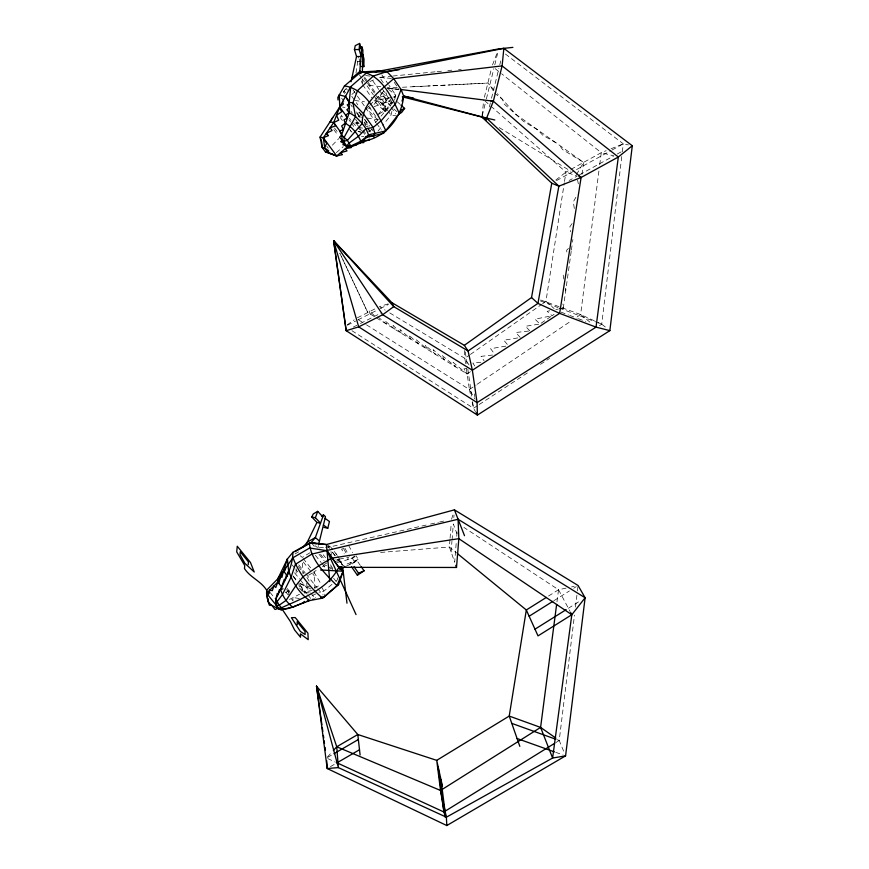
<?xml version="1.0" encoding="UTF-8"?>
<svg xmlns="http://www.w3.org/2000/svg" width="869" height="869" viewBox="0 0 869 869"><rect width="100%" height="100%" fill="white"/><g stroke="black" fill="none" stroke-linecap="round" stroke-linejoin="round"><path stroke-width="0.65" stroke-dasharray="4.34 3.26" d="M449.968 539.486L449.382 547.025L454.672 562.189L456.334 541.441M450.066 538.226L451.25 523.084M451.109 551.978L451.945 541.311M452.054 539.975L453.314 523.974L456.953 533.664M453.814 517.555L454.02 514.991M456.746 536.249L457.268 529.732M381.013 116.164L384.978 111.547L386.466 93.244M336.9 562.058L337.172 559.527M482.045 115.729L483.751 99.859M599.458 325.669L601.728 324.18L622.15 153.27M622.313 151.923L623.279 143.841L505.15 53.813M563.623 751.12L559.223 740.464L574.485 615.154M575.474 607.062L577.277 592.245M577.44 590.898L578.091 585.5L573.736 588.237M577.244 316.816L580.622 314.545L599.034 170.063M599.719 164.708L601.261 152.672L501.587 73.735M556.975 601.772L558.539 589.747L463.937 527.44M571.205 251.391L563.329 307.984L561.276 309.397M571.389 250.066L572.128 244.732M572.497 242.114L572.867 239.486M581.926 174.408L583.599 162.394L515.73 114.23L504.237 104.095L502.467 99.392L494.026 92.679L490.627 86.14M355.997 72.942L358.506 56.3M359.169 65.066L359.549 62.568M542.604 303.726L545.938 301.391L564.307 182.762M564.513 181.436L565.958 172.105L601.261 152.672L606.149 150.706M317.837 547.97L318.358 545.645M391.897 111.373L391.007 115.121L384.467 123.126M394.58 100.141L395.775 95.155L388.986 85.26M484.381 97.274L491.398 68.77M482.23 115.762L485.749 101.477M486.39 98.87L493.82 68.727M494.776 64.882L498.1 51.358M489.334 107.017L490.561 102.086M491.506 98.262L498.86 68.553M499.805 64.708L500.74 60.939M451.554 519.282L453.705 512.21M492.517 64.936L497.752 51.369M347.491 559.723L348.469 557.322L335.749 559.853M390.453 105.931L392.223 102.336M394.591 97.545L395.775 95.155L387.878 88.812M349.914 564.47L351.033 562.384L353.281 565.621M575.875 197.285L573.334 201.847L574.659 210.798M576.462 174.636L583.599 162.394L562.569 149.577L559.755 145.471M343.385 92.364L345.341 89.127L346.774 91.158M382.23 92.766L388.052 98.078L385.195 102.738L379.384 97.426L382.23 92.766L386.194 92.016M369.77 105.301L373.963 100.913L384.978 111.547L391.452 101.706M394.341 97.339L395.775 95.155M379.384 97.426L383.392 96.035L385.499 93.016M391.3 98.306L389.193 101.325L383.392 96.035M572.117 223.572L569.901 226.635L570.542 231.806M377.928 131.132L383.653 124.126M377.83 114.838L384.924 106.572L392.994 102.575M375.462 122.648L377.841 119.868L377.83 116.098M327.385 757.084L332.49 751.457M361.385 114.089L358.864 116.728L360.689 118.488M368.934 106.181L366.414 108.821L377.841 119.868M373.963 104.389L378.134 100.022L392.006 97.295M332.371 145.177L338.78 138.627M568.467 248.425L566.642 250.272L566.946 252.901M382.284 88.834L392.288 103.302L373.963 100.913L384.12 90.778M351.891 94.471L354.574 92.027L354.411 88.29M336.346 152.618L343.255 146.644M331.969 584.381L323.887 591.137L319.01 592.691M336.01 581.013L338.03 579.319L335.89 575.582M346.286 566.186L354.748 562.189L358.256 559.408L356.073 555.812M555.812 180.046L565.958 172.105L577.179 176.081L569.162 180.491M354.585 556.106L350.826 558.81L348.86 555.28M347.133 324.919L354.183 319.846M314.958 588.813L313.937 571.998L318.13 569.032M323.366 565.317L327.559 562.352M337.324 562.504L352.445 558.376L355.16 556.453M285.564 592.647L290.865 588.965M465.599 363.557L464.839 358.343L469.282 355.225M470.39 354.443L541.496 304.508M470.455 371.704L467.131 373.985L367.793 312.525L339.812 253.172L367.793 312.525M550.946 316.479L539.964 324.018L535.022 319.162L552.043 315.729L554.096 314.317M366.49 324.854L469.401 389.508L476.147 384.967M477.266 384.207L571.628 320.607M351.945 330.72L473.54 408.245L478.069 405.269M479.21 404.519L529.123 371.791M540.464 364.35L549.545 358.397M378.927 114.143L389.942 107.115M311.993 595.96L315.349 593.853L315.588 597.753M548.545 596.025L558.539 589.747L566.36 588.052M553.879 600.707L569.369 590.974M568.38 608.257L579.536 601.261M555.769 742.615L559.223 740.464L557.04 738.932M308.593 575.267L312.873 572.649M310.07 552.695L302.314 557.398L300.239 555.758M372.214 129.329L365.491 133.294L363.166 130.035M327.602 757.41L332.892 754.325M330.426 766.654L335.803 763.525M289.453 599.469L299.555 594.244M295.112 553.868L298.588 551.869M556.518 180.6L610.961 150.63M612.08 150.011L623.279 143.841L628.428 144.938M579.547 174.778L613.894 155.877L601.261 152.672M617.338 153.976L621.943 151.445M357.355 317.804L375.919 308.408M347.459 325.191L355.638 321.052M357.974 319.868L376.69 310.396M380.198 308.614L388.4 304.465M353.303 327.092L356.866 325.288M360.439 323.485L381.849 312.644M369.879 81.534L373.496 79.97M340.061 566.903L358.256 559.408M314.372 587.629L320.27 585.239M611.048 148.751L623.279 143.841M374.267 106.594L391.278 100.587M388.161 303.878L379.395 306.648L385.173 310.146M343.809 548.524L341.582 549.121L344.211 553.835M322.442 566.501L327.157 565.295M325.473 547.253L330.557 546.775L429.188 524.376M430.503 524.072L438.4 522.28M439.714 521.976L443.657 521.085M368.521 108.353L370.628 107.886M571.574 586.923L574.181 586.358M373.963 100.913L378.134 100.022L384.924 106.572L384.978 111.547L387.487 111.905M549.675 310.809L547.198 311.319L552.043 315.729M555.888 309.527L558.365 309.016M559.603 308.756L563.329 307.984L562.601 304.052M312.145 590.442L303.987 592.093L299.088 585.999L299.001 583.229M392.994 97.111L394.961 96.72M505.812 346.134L490.616 348.708L495.145 354.758M517.75 337.932L503.824 340.213L508.343 345.71M538.65 324.224L525.484 326.277L529.905 330.915M492.582 355.052L481.035 356.355L484.076 360.744M528.624 331.056L515.806 332.501L520.281 337.52M480.839 362.254L472.855 363.101L474.735 365.979M383.229 82.696L379.547 77.352L391.604 76.157M392.94 76.016L435.793 71.758M437.129 71.627L442.495 71.095M447.85 70.563L451.869 70.161M458.56 69.498L461.243 69.238M319.108 547.85L324.202 547.372M433.49 85.738L449.686 84.945M412.884 86.737L430.427 85.879M452.162 84.814L485.271 83.196M380.622 552.423L449.382 547.025L456.659 552.977M466.653 368.608L463.981 368.804L467.131 373.985L453.086 362.34L455.78 366.957L441.691 355.117L444.363 359.896L433.186 349.729L435.814 354.606L425.245 345.123L427.494 349.457L416.24 339.757L418.206 343.711L408.788 335.032L410.722 339.084L400.001 329.46L401.869 333.609L393.07 325.517L394.635 329.123L385.043 320.878L386.303 323.974L377.733 316.609M397.285 87.508L386.89 88.019L399.001 89.496M402.488 87.248L487.878 83.066L494.016 89.931M361.482 136.466L363.948 136.455M361.406 61.547L357.746 61.319L358.68 65.066M379.547 77.352L391.593 78.449M380.752 86.607L366.544 85.097L373.377 94.895M387.965 88.127L399.012 89.311L392.332 79.535M388.215 88.182L398.871 89.496M365.632 75.549L370.694 76.2M354.704 100.467L364.448 101.771M342.505 107.05L344.95 107.419M397.187 116.044L391.007 115.121L388.715 111.829M309.038 592.875L303.987 592.093L299.62 584.337M361.993 117.228L358.864 116.728L356.551 113.47M367.142 118.054L378.145 119.813L367.055 104.03M299.294 598.513L292.918 597.47L292.972 600.87L290.518 597.839M340.452 116.576L342.473 116.913L340.963 114.806M358.908 122.909L356.247 122.453L359.962 127.645L362.623 128.123M354.856 122.898L359.853 123.756M368.087 126.624L366.055 126.277L363.785 123.083M330.481 546.764L332.664 549.469L330.513 546.807L327.461 545.102M540.703 299.99L580.622 314.545L597.036 322.041M358.126 131.328L363.036 132.642M358.191 131.469L360.657 132.164M300.185 583.631L309.646 586.89M555.682 752.315L563.101 754.976M556.812 739.595L559.223 740.464M561.037 312.134L568.478 314.947M569.716 315.414L577.157 318.239M578.396 318.706L585.836 321.519M540.388 300.913L558.007 307.593M559.267 308.071L601.728 324.18L606.812 328.2M598.209 322.573L601.728 324.18M327.765 758.583L335.097 761.961M300.196 583.816L310.928 589.052M555.997 142.809L542.636 135.13L537.824 129.905L523.551 121.399L515.73 114.23L497.394 93.711M389.79 312.938L464.839 358.343L470.433 367.174M499.208 127.591L570.727 171.15M358.484 319.825L365.349 324.137M495.221 68.694L500.522 72.887M580.622 314.545L592.039 323.865M315.012 545.645L316.903 547.198M545.938 301.391L554.129 308.538M484.761 100.75L489.834 105.214M490.855 106.105L565.958 172.105M397.231 101.76L400.001 104.247M393.82 108.907L398.458 113.057M350.131 130.437L351.956 132.164M374.409 315.74L369.075 310.7L370.281 314.067M364.328 122.018L368.869 126.429M352.466 122.486L360.222 130.024M270.085 592.43L274.952 598.415M285.782 591.985L288.106 594.863M287.291 588.498L289.996 592.419M286.542 589.595L288.845 592.441M293.179 575.984L297.339 581.155M293.081 576.473L295.59 579.59L295.645 581.969M299.827 584.87L307.398 594.287M308.223 595.308L310.7 598.393M299.588 588.02L302.716 591.908M292.147 564.904L294.526 567.87M296.101 569.847L297.741 571.889M294.591 572.79L299.544 578.96M300.37 579.992L310.135 592.169M310.928 593.158L314.089 597.09M298.73 564.839L305.182 572.921M305.975 573.909L317.131 587.857M317.924 588.856L322.736 594.874M298.371 566.469L304.031 573.54M303.14 558.441L311.45 568.869M303.281 561.982L314.154 575.626M323.235 554.802L325.538 557.724M311.993 543.516L314.274 546.395M320.574 554.368L324.745 559.647M330.416 566.816L332.675 569.662M319.064 554.303L324.083 560.646M329.112 567.001L330.622 568.913M315.425 555.313L321.215 562.623M322.041 563.666L325.354 567.837M333.631 578.276L336.933 582.458M336.89 554.835L334.076 551.261L336.792 554.911M332.469 552.206L335.619 556.203M332.414 552.249L335.532 556.269M337.878 559.288L342.256 564.937L338.671 558.094M326.733 146.166L328.265 148.241M333.794 129.579L338.215 135.662M334.511 127.96L337.465 132.023M349.588 129.199L351.022 131.197M340.181 117.434L342.386 120.509M348.958 119.813L350.446 121.888M351.195 122.931L354.91 128.112M362.264 130.871L365.328 135.162M356.181 123.126L358.495 126.363M359.266 127.45L361.591 130.698M349.479 118.325L350.967 120.4M341.615 98.186L343.939 101.445M350.837 111.113L352.336 113.22M355.519 119.325L358.528 123.528M361.776 115.219L360.255 113.079L356.225 112.459L360.765 118.836M364.806 119.498L369.358 125.918M371.498 128.927L372.866 130.861M344.2 90.843L345.623 92.864M359.158 111.938L361.482 115.208M364.567 119.553L369.162 126.038M356.54 111.982L360.309 117.304M364.089 122.616L365.599 124.745M367.869 127.939L370.9 132.197M350.728 104.725L352.303 106.93M367.587 128.438L370.661 132.761M345.905 88.03L347.372 90.104M351.771 96.329L353.976 99.435M356.257 102.672L357.811 104.867M352.966 89.8L356.648 95.036M357.387 96.09L364.763 106.55M365.501 107.593L375.919 122.366M376.69 123.463L381.317 130.024M359.31 74.723L361.482 77.841M362.199 78.873L364.372 81.99M374.126 95.981L384.978 111.547M362.623 84.684L371.845 97.882M364.611 77.167L367.511 81.338M368.239 82.381L374.984 92.081M378.037 96.459L387.954 110.732M363.937 78.069L366.837 82.24M367.565 83.272L386.781 110.895M360.353 565.458L356.605 560.081L352.684 563.166L354.932 566.392M372.834 80.893L378.786 89.474M379.547 90.572L390.279 106.072M391.05 107.18L395.656 113.828M381.828 74.832L388.247 84.184M352.445 558.376L354.748 562.189M330.535 564.839L333.109 569.152M313.937 571.998L321.454 584.772M466.371 368.771L469.401 389.508L475.093 399.229M309.147 581.187L306.453 576.571L306.551 578.7M472.16 401.999L473.54 408.245L475.462 411.667M348.643 545.526L352.608 552.575M321.628 587.096L323.887 591.137L324.246 595.732M344.917 548.23L348.197 554.107M343.863 549.067L346.492 553.781M558.539 589.747L570.097 611.494M337.585 555.726L342.397 564.828L337.976 559.201L338.302 563.09M343.603 91.169L344.439 93.515M361.374 80.947L362.21 83.435M359.114 58.81L359.733 61.319M469.401 389.508L471.052 397.003M577.537 179.905L578.341 183.859M563.199 275.115L563.829 279.047M565.295 288.236L565.708 290.854M474.311 393.885L474.702 396.557M465.306 351.945L467.62 367.783M467.815 369.086L471.834 396.579M472.584 401.76L473.54 408.245M331.024 551.457L331.35 555.226M362.384 79.72L362.558 83.435M306.746 583.132L306.985 588.237M304.921 591.202L305.019 593.625M302.531 563.166L302.944 573.801M464.535 350.533L464.839 358.343M296.079 568.695L296.231 574.844M288.823 590.399L288.877 595.819M329.405 548.317L327.928 546.427L329.384 548.339"/><path stroke-width="1.3" d="M279.112 607.768L279.101 608.887C288.084 610.657 296.579 605.03 304.747 602.228M546.319 597.427L526.321 609.984L509.223 716.067L436.716 760.353L357.8 734.522L316.512 686.173L327.2 768.522L446.807 825.55L565.578 755.856L585.119 597.763L578.091 585.5L454.422 509.853L326.44 544.537L309.364 543.103L292.918 552.336L287.389 558.973L277.819 578.808L277.787 582.111L275.81 587.466L273.931 585.956L272.323 590.659L269.77 590.105L268.478 594.19L266.566 593.321L266.664 590.203C260.885 581.013 250.239 577.527 244.482 568.576L244.721 565.502L236.705 551.869L237.259 546.243L250.489 562.525L254.237 572.008L244.895 563.362L240.007 554.52L240.246 551.804L248.436 561.874L248.241 564.633M283.022 588.824L279.362 589.769L278.058 594.7L277.32 593.408L275.864 599.056L276.342 605.497L279.101 608.887C300.935 598.567 326.918 590.562 338.877 567.251L326.994 550.707L309.636 548.002L293.027 557.713L277.819 578.808L266.664 590.203L267.239 593.842M362.384 72.029L362.884 50.054L361.873 46.904L359.842 48.631M361.406 66.468L363.829 66.62L364.002 59.201L362.797 54.16M268.021 598.708L267.945 601.229L269.423 605.302L271.019 604.987L281.534 610.201L282.284 608.311M356.518 56.518L361.222 56.518L359.169 49.544L359.592 43.45L355.258 45.644L354.443 49.555L356.518 56.518L351.043 81.773M361.873 46.904L359.614 73.507M356.029 614.579L326.994 550.707L338.769 567.338L456.518 567.468L458.832 538.661L458.093 519.26L311.917 554.085L295.362 564.329L291.017 577.364L282.436 594.548L276.939 601.826L276.342 605.497L279.134 605.248L286.075 600.392L295.742 585.815L303.064 576.701L319.108 565.556L331.676 558.115M503.857 48.349L502.108 65.892L493.353 101.195L486.586 118.119L558.854 186.162L537.954 303.39L468.076 350.967L393.755 306.627L333.62 240.702L346.177 330.698L477.396 415.078L609.864 330.622L632.295 145.753L503.857 48.349L386.901 71.584L373.42 75.994L357.583 90.561L352.912 102.727L355.562 116.565L362.254 123.474L365.979 128.721L368.586 134.847L366.859 137.313L359.744 143.32L350.413 147.241L342.853 144.678L344.081 143.624L340.615 141.593L342.451 140.517L339.529 137.313L341.604 135.108L349.251 112.655L349.153 102.509L350.75 86.661L367 72.464L386.901 71.584L399.023 69.77M565.578 755.856L552.608 758.029L540.594 727.407L556.627 604.444M458.093 519.26L585.119 597.763L571.813 614.72L552.608 758.029L446.384 817.197L338.378 767.599L327.2 768.522L326.701 760.647M338.91 97.589L339.301 94.927L345.525 96.502L349.903 102.651M286.987 561.591L287.389 558.973L288.921 573.866M632.295 145.753L618.326 157.007L581.111 177.472L559.636 313.361L472.367 370.237L382.697 314.719L333.62 240.702L346.177 330.698L358.701 326.863L382.697 314.719L393.755 306.627L391.908 302.684L333.62 240.702L358.701 326.863L477.07 402.597L477.396 415.078L476.114 412.797M391.908 302.684L464.339 345.33L531.535 297.556L551.761 183.218L481.904 117.054L402.304 96.817M283.218 571.672L281.98 577.309L280.459 576.962L278.862 583.468L277.787 582.111L283.522 571.074L287.389 558.973M318.619 544.472L325.495 516.653L323.496 514.904L321.508 516.034M338.041 99.978L337.835 97.447L344.439 85.955L360.993 71.953L379.166 70.954L386.901 71.584L393.69 78.645L401.12 89.54L403.629 96.068C401.63 118.923 384.12 138.986 360.95 141.614M324.094 527.407L327.798 528.189L329.449 521.53L325.071 518.337M369.314 139.138L369.032 140.17L361.428 141.213M340.941 569.662L341.669 567.24M292.918 552.336C292.766 569.162 282.599 584.077 275.864 599.056L279.134 605.248L283.077 609.365L294.33 606.54M285.749 567.837L284.847 570.814L283.522 571.074L287.563 576.082M402.021 101.065L403.629 96.068L413.633 98.078M309.679 600.566C299.718 593.766 292.657 582.675 288.91 571.281L287.987 571.911L287.085 575.321L286.509 574.854L285.097 579.721L284.304 579.308L280.622 589.638C282.751 596.438 286.9 602.706 292.581 607.062L309.679 600.566L322.442 598.165L324.343 596.884L338.595 584.544L343.157 571.226L340.181 567.435M268.478 594.19L270.031 589.855M323.496 514.904L315.338 537.596L311.232 542.549L295.058 551.663M317.706 511.341L313.274 513.937L311.786 516.968L316.935 522.432L320.531 523.171L315.404 517.707L317.706 511.341L322.812 516.838M338.877 567.251L343.157 571.226L336.944 585.641L322.442 598.165C309.896 587.227 298.719 573.475 293.027 557.713M276.7 602.554L276.277 603.488L275.864 599.056M303.14 547.112L307.3 542.137L316.935 522.432M359.744 143.32L360.809 141.289L368.586 134.847L385.923 130.871C377.602 113.796 365.458 88.573 344.439 85.955M340.767 152.52L342.114 154.671L336.694 155.953L325.473 151.945L322.182 147.502L320.053 137.096L339.746 106.963L350.75 86.661M351.413 566.631L357.387 575.245L358.528 573.182L364.089 570.835L361.102 566.534M332.686 117.424L330.122 121.921L333.707 122.551L338.714 120.183L336.52 115.284L341.789 111.699L339.421 107.81M339.801 569.13L341.093 566.979M324.637 146.959L326.766 143.526L323.42 138.497M348.067 146.372L336.694 155.953L328.091 152.542L324.8 148.088L323.311 137.769L333.707 122.551L339.746 106.963L339.301 94.927M302.944 603.282L304.302 601.413M404.628 108.397L401.674 112.405L399.382 113.893L401.348 110.07L404.628 108.397L400.924 105.084M339.41 568.663L340.898 566.74M397.187 116.044L383.631 133.305L366.859 137.313L366.001 136.52M277.819 578.808L279.405 576.94M333.338 750.523L336.737 746.775L357.8 734.522L360.092 754.987M397.937 115.24L399.436 113.643C391.865 97.263 381.013 74.158 360.993 71.953M271.019 604.987L267.945 601.229L266.566 593.321L277.787 582.111L281.904 587.205M352.021 78.058L360.233 71.062L361.048 73.528M364.089 570.835L357.387 575.245M345.536 145.634L350.794 145.981L360.809 141.289C357.843 133.772 352.26 127.265 345.275 123.213L341.691 125.94L343.298 129.611L339.66 130.98L341.604 135.108L342.614 141.614L345.536 145.634L350.413 147.241L350.794 145.981L347.383 140.387L341.604 135.108M551.761 183.218L558.854 186.162L581.111 177.472L493.353 101.195L401.12 89.54L395.514 103.726L381.545 120.356L373.149 127.515L365.979 128.721L358.495 136.281L349.24 142.95L346.72 145.883L343.798 141.864L344.298 137.02L355.562 116.565L349.251 112.655L345.829 114.958L347.22 118.043L344.026 119.868L345.275 123.213M338.595 584.544L336.944 585.641C325.343 573.931 310.972 560.342 309.364 543.103M321.899 724.757L316.512 686.173L336.737 746.775L440.54 790.464L540.594 727.407L555.943 738.161M529.145 616.24L552.749 601.413M534.989 629.189L566.154 609.647M570.672 612.569L571.813 614.72L538.02 635.891L526.321 609.984L457.702 553.835M336.314 762.515L443.863 811.972L554.618 743.332M333.957 753.705L358.365 739.519M337.954 762.276L359.505 749.751M307.3 542.137L315.338 537.596L319.401 540.974M349.175 103.824L347.198 104.856L349.208 107.778L346.861 109.733L349.251 112.655M341.452 568.467L345.08 566.762M320.053 137.096L323.311 137.769L328.189 135.662L326.527 133.066M306.67 601.435L309.103 600.425M278.493 608.387L274.995 609.473L271.899 605.389M320.618 597.818L324.343 596.884L320.498 597.644M375.441 71.812L498.708 48.903L512.906 47.382M375.191 71.714L379.166 70.954M351.391 147.556L345.362 148.653L346.992 150.934L340.474 152.77L342.114 154.671M331.643 558.148L458.832 538.661L571.813 614.72M312.558 599.328L314.632 599.143M358.951 142.809L363.948 142.581L363.199 140.963M354.443 49.555L359.169 49.544M353.868 144.851L356.529 144.851M320.585 569.955L343.157 571.226M370.303 136.031L372.182 136.172M490.692 100.869L493.353 101.195M311.786 516.968L315.404 517.707M342.614 141.614L347.383 140.387L362.254 123.474C361.776 103.324 380.22 90.8 393.69 78.645L502.108 65.892L618.326 157.007L596.036 327.135L477.07 402.597L472.367 370.237L468.076 350.967L464.339 345.33M316.37 543.668L311.232 542.549L326.44 544.537L329.807 581.567M494.819 119.987L481.904 117.054L486.521 119.868M325.473 151.945L328.091 152.542L328.699 150.837L324.8 148.088L322.182 147.502L321.682 141.593M609.864 330.622L596.036 327.135L559.636 313.361L537.954 303.39L531.535 297.556M403.629 96.068L486.586 118.119M282.067 608.637L284.174 609.256M329.036 152.922L336.086 155.714M517.088 738.509L554.444 751.881M540.594 727.407L509.223 716.067L519.825 746.33M511.787 723.377L555.595 739.161M578.808 176.07L581.111 177.472M323.398 525.028L327.798 528.189M267.793 600.37L266.664 593.875M374.691 137.53L372.964 135.999L374.941 133.783L373.149 127.515L363.264 113.535L352.912 102.727L349.153 102.509L345.525 96.502M338.769 567.338L343.016 571.335L339.323 566.577M328.189 135.662L326.288 133.413L332.099 130.502L330.144 127.765L335.64 125.831L333.707 122.551L341.082 132.718M266.566 593.321L279.058 608.648M323.311 137.769L336.694 155.953M347.47 117.739L339.746 106.963L343.309 104.15L342.625 101.738M336.672 245.101L333.62 240.702L335.293 244.222M354.031 566.707L358.528 573.182M282.219 609.299L290.376 621.509L294.58 629.971L300.511 637.249L300.413 633.816L308.213 639.682L307.93 633.197L295.232 617.577L291.408 617.674L300.337 631.426L305.128 634.533L305.008 631.437L297.144 621.769L297.22 624.822M369.358 135.955L369.803 136.683M454.422 509.853L464.513 535.695M320.465 138.214L321.28 140.463M455.78 565.361L456.518 567.468M359.592 43.45L361.634 50.456M316.512 686.173L338.378 767.599L336.737 746.775M362.623 61.623L363.829 66.62M442.451 786.152L436.716 760.353L440.54 790.464L444.939 816.903M440.54 790.464L446.384 817.197L446.807 825.55M322.269 727.418L322.823 731.416M323.377 735.402L323.757 738.063M324.126 740.725L324.495 743.386M325.049 747.383L325.43 750.045M440.974 779.526L445.688 816.664M438.106 766.632L443.863 811.972M342.701 567.381L346.981 603.195"/></g></svg>
